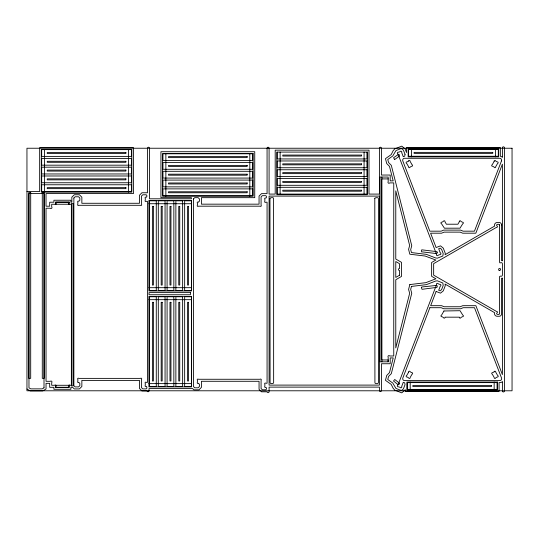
<?xml version="1.0" encoding="UTF-8"?>
<svg xmlns="http://www.w3.org/2000/svg" width="539" height="539" viewBox="0 0 539 539"><rect width="100%" height="100%" fill="white"/><g stroke="black" fill="none" stroke-linecap="round" stroke-linejoin="round"><path stroke-width="0.81" d="M388.174 361.804L388.174 357.128A0.95 0.95 0 0 1 388.356 355.794A0.95 0.95 0 0 1 389.684 355.976L393.753 355.976L393.753 182.896L389.684 182.896A0.95 0.95 0 0 1 388.356 183.071A0.95 0.95 0 0 1 388.174 181.744L388.174 177.055L380.042 177.055L380.042 361.81L388.174 361.81L388.174 359.951L381.902 359.951A0.95 0.95 0 0 0 381.437 359.688L381.437 179.177A0.95 0.95 0 0 0 381.902 178.914L388.174 178.914M26.95 191.534L39.657 191.534L39.657 147.605L133.47 147.605L133.47 193.555L46.031 193.555L46.031 206.208L49.676 206.208L49.676 202.226L53.907 202.226L53.907 200.238L70.879 200.238L70.879 202.226L71.842 202.226L71.842 197.2L74.288 194.754L79.401 194.754L81.854 197.2L81.854 203.277L139.48 203.277L139.48 195.212L141.925 192.76L147.491 192.76L147.491 148.238A1.011 1.011 0 0 1 148.501 147.228A1.011 1.011 0 0 1 149.512 148.238L149.512 198.797L191.412 198.797L191.412 197.665L160.932 197.665L160.932 151.715L254.745 151.715L254.745 197.665L201.424 197.665L201.424 204.166L259.057 204.166L259.057 196.102L261.503 193.649L267.068 193.649L267.068 148.238A1.011 1.011 0 0 1 268.078 147.228A1.011 1.011 0 0 1 269.089 148.238L269.089 194.087L275.193 194.087L275.193 150.159L369.006 150.159L369.006 194.087L379.416 194.087L379.416 148.238A1.011 1.011 0 0 1 380.426 147.228A1.011 1.011 0 0 1 381.437 148.238L381.437 175.04L390.196 175.04L390.196 180.875L393.174 180.875L389.488 166.376L386.712 163.533L385.473 158.655L391.199 154.605L393.16 150.698L394.784 148.838L401.791 146.143L405.085 148.838L406.521 152.564L406.521 147.477L500.333 147.477L500.333 156.256A4.009 4.009 0 0 1 502.402 157.314L502.409 147.929A1.011 1.011 0 0 1 503.413 146.824A1.011 1.011 0 0 1 504.423 147.929L504.423 390.943A1.011 1.011 0 0 1 503.413 391.954A1.011 1.011 0 0 1 502.402 390.943L502.402 381.612A4.009 4.009 0 0 1 500.684 382.562L499.087 382.562L499.087 391.408L405.274 391.408L405.274 389.67L401.791 392.857L394.784 390.162L393.16 388.302L391.199 384.395L385.473 380.345L386.712 375.467L389.488 372.624L393.227 357.916L390.196 357.916L390.196 363.744L381.437 363.744L381.437 390.553A1.011 1.011 0 0 1 380.426 391.563A1.011 1.011 0 0 1 379.416 390.553L379.416 387.123L269.089 387.123L269.089 391.678A0.95 0.95 0 0 1 268.2 392.628A0.95 0.95 0 0 1 267.203 391.806L261.503 391.806L259.057 389.36L259.057 381.289L201.424 381.289L201.424 387.366L198.979 389.818L193.865 389.818L192.598 388.552L149.007 388.552L149.007 390.788A0.95 0.95 0 0 1 148.124 391.732A0.95 0.95 0 0 1 147.12 390.916L141.925 390.916L139.48 388.471L139.48 380.399L81.854 380.399L81.854 386.476L79.401 388.929L74.288 388.929L72.664 387.305L70.879 387.305L70.879 389.293L53.907 389.293L53.907 387.305L49.676 387.305L49.676 383.33L46.031 383.33L46.031 389.003L42.756 390.89L30.224 390.89L26.95 389.003M148.912 203.729L191.507 203.729M148.912 287.685L191.507 287.685M148.912 299.671L191.507 299.671M148.912 383.62L191.507 383.62M495.402 148.899L495.402 156.856M494.155 382.03L494.155 389.987M411.452 148.899L411.452 156.856M410.206 382.03L410.206 389.987M381.902 177.061L381.902 361.804M366.985 152.18L366.985 158.944L277.214 158.944L277.214 152.18M364.074 152.092L364.074 194.687M280.125 152.092L280.125 194.687M249.813 153.642L249.813 196.243M165.864 153.642L165.864 196.243M128.538 149.539L128.538 192.133M44.589 149.539L44.589 192.133M73.863 198.035L73.863 385.641L75.123 386.908L78.566 386.908L79.833 385.641L79.833 383.384L78.802 382.36A0.68 0.68 0 0 1 77.838 382.36A0.68 0.68 0 0 1 77.838 381.39L77.838 379.341A0.68 0.68 0 0 1 77.838 378.378A0.68 0.68 0 0 1 78.802 378.378L140.538 378.378A0.68 0.68 0 0 1 141.501 378.378A0.68 0.68 0 0 1 141.501 379.341L141.501 387.629L142.768 388.895L146.204 388.895L146.837 388.262L146.837 387.002L146.21 386.369A0.68 0.68 0 0 1 145.267 386.315A0.68 0.68 0 0 1 145.287 385.372L145.281 383.323A0.68 0.68 0 0 1 145.281 382.36A0.68 0.68 0 0 1 146.244 382.36L147.491 382.36L147.491 201.323L146.244 201.323A0.68 0.68 0 0 1 145.281 201.323A0.68 0.68 0 0 1 145.281 200.353L145.281 198.305A0.68 0.68 0 0 1 145.267 197.362A0.68 0.68 0 0 1 146.21 197.308L146.837 196.681L146.837 195.414L146.204 194.781L142.768 194.781L141.501 196.048L141.501 204.335A0.68 0.68 0 0 1 141.501 205.298A0.68 0.68 0 0 1 140.538 205.298L78.802 205.298A0.68 0.68 0 0 1 77.838 205.298A0.68 0.68 0 0 1 77.838 204.335L77.838 202.287A0.68 0.68 0 0 1 77.838 201.323A0.68 0.68 0 0 1 78.802 201.323L79.833 200.292L79.833 198.035L78.566 196.775L75.123 196.775L73.863 198.035M193.434 198.925L193.434 386.53L194.7 387.797L198.143 387.797L199.403 386.53L199.403 384.273L198.379 383.249A0.68 0.68 0 0 1 197.415 383.249A0.68 0.68 0 0 1 197.415 382.286L197.415 380.231A0.68 0.68 0 0 1 197.415 379.267A0.68 0.68 0 0 1 198.379 379.267L260.115 379.267A0.68 0.68 0 0 1 261.078 379.267A0.68 0.68 0 0 1 261.078 380.231L261.078 388.518L262.338 389.785L265.781 389.785L266.414 389.151L266.414 387.891L265.781 387.258A0.68 0.68 0 0 1 264.844 387.211A0.68 0.68 0 0 1 264.858 386.261L264.858 384.213A0.68 0.68 0 0 1 264.858 383.249A0.68 0.68 0 0 1 265.821 383.249L267.068 383.249L267.068 202.213L265.821 202.213A0.68 0.68 0 0 1 264.858 202.213A0.68 0.68 0 0 1 264.858 201.242L264.858 199.194A0.68 0.68 0 0 1 264.844 198.251A0.68 0.68 0 0 1 265.788 198.197L266.414 197.57L266.414 196.304L265.781 195.67L262.338 195.67L261.078 196.937L261.078 205.224A0.68 0.68 0 0 1 261.078 206.188A0.68 0.68 0 0 1 260.115 206.188L198.379 206.188A0.68 0.68 0 0 1 197.415 206.188A0.68 0.68 0 0 1 197.415 205.224L197.415 203.176A0.68 0.68 0 0 1 197.415 202.213A0.68 0.68 0 0 1 198.379 202.213L199.403 201.188L199.403 198.925L198.143 197.665L194.7 197.665L193.434 198.925M499.586 224.938L499.586 262.345L499.963 262.897L500.623 262.783A1.193 1.193 0 0 1 502.402 263.827L502.402 275.045A1.193 1.193 0 0 1 500.603 276.076L499.592 276.48L499.586 313.853C499.586 314.864 495.395 314.688 496.85 312.923A0.768 0.768 0 0 0 497.409 311.993A0.768 0.768 0 0 0 496.486 311.434L433.652 275.153L433.652 263.638L496.486 227.357A0.768 0.768 0 0 0 497.409 226.798A0.768 0.768 0 0 0 496.85 225.868C495.442 224.291 499.168 223.611 499.586 224.938M501.607 224.938L501.607 260.633A3.214 3.214 0 0 1 502.402 260.842L502.402 164.152L475.836 233.198L462.718 233.198L460.165 232.134L444.109 232.134L441.556 233.198L430.6 233.198L436.118 247.536L440.504 245.851L443.274 248.108L445.288 253.343L445.079 254.704L494.667 226.07A2.621 2.621 0 0 1 497.113 222.519L499.188 222.519A2.419 2.419 0 0 1 501.607 224.938M437.223 252.178L437.075 253.229L436.502 253.579L422.205 251.881C420.966 252.764 421.094 248.91 422.441 249.907L436.691 251.605L437.223 252.178M394.346 159.187L394.817 159.456L399.453 156.101L399.183 154.498L398.476 154.37L393.591 157.718L394.353 159.146M399.635 383.317C399.082 387.123 395.107 381.625 393.854 381.369L393.531 380.938L394.757 379.51L399.635 383.317M421.363 287.449L422.01 289.315L436.691 287.395C437.661 287.199 437.304 285.293 436.462 285.421L421.801 286.984L421.37 287.408M269.965 198.285L270.079 382.562C269.709 384.071 273.906 383.903 273.644 382.636L273.59 198.648C273.974 197.153 270.531 197.523 269.972 198.237M374.794 198.285L374.915 382.562C374.517 384.024 378.816 384.031 378.425 382.562L378.425 198.648C378.688 197.213 375.515 197.537 374.8 198.237M405.018 154.295L404.735 156.142L403.273 156.701L401.683 152.577A0.937 0.937 0 0 0 401.339 151.304A0.937 0.937 0 0 0 400.066 151.648L398.55 152.227A0.937 0.937 0 0 0 397.371 152.833A0.937 0.937 0 0 0 397.971 154.006L436.543 254.273A0.937 0.937 0 0 0 436.886 255.547A0.937 0.937 0 0 0 438.167 255.203L439.683 254.624A0.937 0.937 0 0 0 440.855 254.017A0.937 0.937 0 0 0 440.255 252.845L438.672 248.722L440.134 248.156L441.582 249.335L443.206 253.566L442.836 255.998L437.385 258.174L435.687 257.979L426.369 254.354L411.439 252.582L410.678 249.57L411.756 245.75L391.314 165.358L388.538 162.508L387.777 159.504L392.776 155.96L395.976 150.543L401.42 148.454L403.388 150.064L405.018 154.295M409.822 284.572L408.589 289.456L409.667 293.277L395.774 347.904L395.774 279.754L401.494 276.426L401.494 262.358L395.774 259.037L395.774 190.887L409.667 245.514L408.589 249.335L409.822 254.213L425.089 256.032L435.856 260.034L431.631 262.473L431.631 276.318L435.889 278.778L425.877 282.665L409.822 284.572M411.439 286.418L410.678 289.43L411.756 293.25L391.314 373.642L388.538 376.491L387.777 379.496L392.776 383.04L395.976 388.457L401.42 390.546L403.388 388.936L405.018 384.705L404.735 382.858L403.273 382.299L401.683 386.423A0.937 0.937 0 0 1 401.339 387.696A0.937 0.937 0 0 1 400.066 387.352L398.55 386.773A0.937 0.937 0 0 1 397.371 386.167A0.937 0.937 0 0 1 397.971 384.994L436.543 284.727A0.937 0.937 0 0 1 436.886 283.453A0.937 0.937 0 0 1 438.167 283.797L439.683 284.376A0.937 0.937 0 0 1 440.855 284.983A0.937 0.937 0 0 1 440.255 286.155L438.672 290.278L440.134 290.844L441.582 289.665L443.206 285.434L442.836 283.002L437.385 280.826L435.687 281.021L426.369 284.646L411.439 286.418M429.866 307.708L402.842 377.967A1.988 1.988 0 0 0 404.189 380.601L500.172 380.601A1.988 1.988 0 0 0 501.519 377.967L474.495 307.708L463.163 307.708L460.616 308.773L443.752 308.773L441.198 307.708L429.866 307.708M436.118 291.464L430.648 305.687L441.603 305.687L444.156 306.752L460.205 306.752L462.758 305.687L475.883 305.687L502.402 374.618L502.402 278.03A3.214 3.214 0 0 1 501.607 278.232L501.607 313.853A2.419 2.419 0 0 1 499.188 316.272L497.113 316.272A2.621 2.621 0 0 1 494.667 312.721L445.046 284.06L445.288 285.657L443.274 290.892L440.504 293.149L436.118 291.464M501.479 160.918L474.448 231.177L463.122 231.177L460.569 230.113L443.705 230.113L441.151 231.177L429.826 231.177L402.795 160.918A1.988 1.988 0 0 1 404.149 158.284L500.125 158.284A1.988 1.988 0 0 1 501.479 160.918M459.343 221.711L457.894 224.217L446.38 224.217L444.931 221.711A0.768 0.768 0 0 0 444.379 220.774A0.768 0.768 0 0 0 443.442 221.334L441.899 222.223A0.768 0.768 0 0 0 440.949 222.755A0.768 0.768 0 0 0 441.495 223.705L444.432 228.199L459.989 228.179L462.785 223.705A0.768 0.768 0 0 0 463.324 222.755A0.768 0.768 0 0 0 462.374 222.223L460.832 221.334A0.768 0.768 0 0 0 459.895 220.774A0.768 0.768 0 0 0 459.343 221.711M494.169 161.383L492.235 164.739A0.768 0.768 0 0 0 491.709 165.682A0.768 0.768 0 0 0 492.653 166.214L494.175 167.11A0.768 0.768 0 0 0 495.105 167.676A0.768 0.768 0 0 0 495.671 166.746L497.605 163.391A0.768 0.768 0 0 0 498.137 162.448A0.768 0.768 0 0 0 497.194 161.916L495.664 161.013A0.768 0.768 0 0 0 494.735 160.454A0.768 0.768 0 0 0 494.169 161.383M408.65 372.139L406.716 375.494A0.768 0.768 0 0 0 406.177 376.438A0.768 0.768 0 0 0 407.127 376.977L408.656 377.873A0.768 0.768 0 0 0 409.586 378.432A0.768 0.768 0 0 0 410.145 377.502L412.086 374.147A0.768 0.768 0 0 0 412.604 373.204A0.768 0.768 0 0 0 411.668 372.671L410.145 371.775A0.768 0.768 0 0 0 409.216 371.209A0.768 0.768 0 0 0 408.65 372.139M443.954 310.99L441.535 315.18A0.768 0.768 0 0 0 440.996 316.13A0.768 0.768 0 0 0 441.946 316.662L443.489 317.552A0.768 0.768 0 0 0 444.419 318.111A0.768 0.768 0 0 0 444.978 317.175L459.383 317.175A0.768 0.768 0 0 0 459.942 318.111A0.768 0.768 0 0 0 460.872 317.552L462.415 316.662A0.768 0.768 0 0 0 463.372 316.13A0.768 0.768 0 0 0 462.826 315.18L460.043 310.707L443.954 310.99M408.616 161.013L407.08 161.916A0.768 0.768 0 0 0 406.136 162.448A0.768 0.768 0 0 0 406.669 163.391L408.609 166.746A0.768 0.768 0 0 0 409.175 167.676A0.768 0.768 0 0 0 410.098 167.11L411.621 166.214A0.768 0.768 0 0 0 412.564 165.682A0.768 0.768 0 0 0 412.039 164.739L410.105 161.383A0.768 0.768 0 0 0 409.539 160.454A0.768 0.768 0 0 0 408.616 161.013M494.223 371.775L492.693 372.671A0.768 0.768 0 0 0 491.757 373.204A0.768 0.768 0 0 0 492.275 374.147L494.216 377.502A0.768 0.768 0 0 0 494.775 378.432A0.768 0.768 0 0 0 495.705 377.873L497.241 376.977A0.768 0.768 0 0 0 498.184 376.438A0.768 0.768 0 0 0 497.652 375.494L495.712 372.139A0.768 0.768 0 0 0 495.146 371.209A0.768 0.768 0 0 0 494.223 371.775M399.473 275.267L395.774 277.417L395.774 261.523L399.473 263.672L399.473 268.462A1.011 1.011 0 0 0 398.462 269.473A1.011 1.011 0 0 0 399.473 270.484L399.473 275.267M44.009 387.837L42.217 388.868L30.763 388.868L28.971 387.837L28.971 193.555L44.009 193.555L44.009 387.837M512.05 148.238L26.95 148.238L26.95 390.788L512.05 390.788L512.05 148.238M498.683 148.899L408.164 148.899L408.164 156.856L498.683 156.856L498.683 148.899M498.312 149.498L408.542 149.498L408.542 156.263L498.312 156.263L498.312 149.498M131.819 149.539L41.308 149.539L41.308 192.133L131.819 192.133L131.819 149.539M131.449 149.626L41.678 149.626L41.678 156.391L131.449 156.391L131.449 149.626M367.355 152.092L276.844 152.092L276.844 194.687L367.355 194.687L367.355 152.092M492.761 152.382L414.093 152.382L414.093 153.372L492.761 153.372L492.761 152.382M125.897 152.51L47.237 152.51L47.237 153.507L125.897 153.507L125.897 152.51M253.094 153.642L162.583 153.642L162.583 196.243L253.094 196.243L253.094 153.642M252.724 153.736L162.953 153.736L162.953 160.501L252.724 160.501L252.724 153.736M361.433 155.064L282.773 155.064L282.773 156.061L361.433 156.061L361.433 155.064M247.172 156.62L168.512 156.62L168.512 157.617L247.172 157.617L247.172 156.62M131.449 158.412L41.678 158.412L41.678 165.177L131.449 165.177L131.449 158.412M366.985 160.966L277.214 160.966L277.214 167.73L366.985 167.73L366.985 160.966M125.897 161.296L47.237 161.296L47.237 162.293L125.897 162.293L125.897 161.296M252.724 162.522L162.953 162.522L162.953 169.286L252.724 169.286L252.724 162.522M361.433 163.856L282.773 163.856L282.773 164.846L361.433 164.846L361.433 163.856M247.172 165.406L168.512 165.406L168.512 166.403L247.172 166.403L247.172 165.406M131.449 167.198L41.678 167.198L41.678 173.962L131.449 173.962L131.449 167.198M366.985 169.751L277.214 169.751L277.214 176.516L366.985 176.516L366.985 169.751M125.897 170.081L47.237 170.081L47.237 171.079L125.897 171.079L125.897 170.081M252.724 171.308L162.953 171.308L162.953 178.072L252.724 178.072L252.724 171.308M361.433 172.635L282.773 172.635L282.773 173.632L361.433 173.632L361.433 172.635M247.172 174.191L168.512 174.191L168.512 175.188L247.172 175.188L247.172 174.191M131.449 175.983L41.678 175.983L41.678 182.748L131.449 182.748L131.449 175.983M366.985 178.537L277.214 178.537L277.214 185.301L366.985 185.301L366.985 178.537M125.897 178.867L47.237 178.867L47.237 179.864L125.897 179.864L125.897 178.867M252.724 180.093L162.953 180.093L162.953 186.858L252.724 186.858L252.724 180.093M361.433 181.421L282.773 181.421L282.773 182.418L361.433 182.418L361.433 181.421M247.172 182.977L168.512 182.977L168.512 183.974L247.172 183.974L247.172 182.977M131.449 184.769L41.678 184.769L41.678 191.534L131.449 191.534L131.449 184.769M366.985 187.323L277.214 187.323L277.214 194.087L366.985 194.087L366.985 187.323M125.897 187.653L47.237 187.653L47.237 188.65L125.897 188.65L125.897 187.653M252.724 188.879L162.953 188.879L162.953 195.644L252.724 195.644L252.724 188.879M361.433 190.206L282.773 190.206L282.773 191.204L361.433 191.204L361.433 190.206M247.172 191.763L168.512 191.763L168.512 192.76L247.172 192.76L247.172 191.763M30.696 192.362L28.803 192.362L28.803 378.338L30.696 378.338L30.696 192.362M44.178 192.362L42.285 192.362L42.285 378.338L44.178 378.338L44.178 192.362M379.416 196.108L269.089 196.108L269.089 385.102L379.416 385.102L379.416 196.108M191.507 200.447L148.912 200.447L148.912 290.966L191.507 290.966L191.507 200.447M156.276 200.818L149.512 200.818L149.512 290.595L156.276 290.595L156.276 200.818M165.062 200.818L158.298 200.818L158.298 290.595L165.062 290.595L165.062 200.818M173.848 200.818L167.083 200.818L167.083 290.595L173.848 290.595L173.848 200.818M182.633 200.818L175.869 200.818L175.869 290.595L182.633 290.595L182.633 200.818M191.412 200.818L184.655 200.818L184.655 290.595L191.412 290.595L191.412 200.818M69.255 202.058L55.524 202.058L55.524 204.247L69.255 204.247L69.255 202.058M68.857 202.26L55.928 202.26L55.928 202.907A0.95 0.95 0 0 1 55.928 204.247A0.95 0.95 0 0 1 54.587 204.247L51.697 204.247L51.697 206.888A0.95 0.95 0 0 1 51.697 208.229A0.95 0.95 0 0 1 50.356 208.229L46.031 208.229L46.031 381.309L50.356 381.309A0.95 0.95 0 0 1 51.697 381.309A0.95 0.95 0 0 1 51.697 382.643L51.697 385.284L54.587 385.284A0.95 0.95 0 0 1 55.928 385.284A0.95 0.95 0 0 1 55.928 386.625L55.928 387.271L68.857 387.271L68.857 386.625A0.95 0.95 0 0 1 68.857 385.284A0.95 0.95 0 0 1 70.198 385.284L71.842 385.284L71.842 204.247L70.198 204.247A0.95 0.95 0 0 1 68.857 204.247A0.95 0.95 0 0 1 68.857 202.907L68.857 202.26M73.27 203.648L71.377 203.648L71.377 385.884L73.27 385.884L73.27 203.648M153.393 206.376L152.396 206.376L152.396 285.043L153.393 285.043L153.393 206.376M162.178 206.376L161.181 206.376L161.181 285.043L162.178 285.043L162.178 206.376M170.957 206.376L169.967 206.376L169.967 285.043L170.957 285.043L170.957 206.376M179.743 206.376L178.753 206.376L178.753 285.043L179.743 285.043L179.743 206.376M188.529 206.376L187.538 206.376L187.538 285.043L188.529 285.043L188.529 206.376M190.402 292.616L149.007 292.616L149.007 294.739L190.402 294.739L190.402 292.616M191.507 296.389L148.912 296.389L148.912 386.901L191.507 386.901L191.507 296.389M156.276 296.76L149.512 296.76L149.512 386.53L156.276 386.53L156.276 296.76M165.062 296.76L158.298 296.76L158.298 386.53L165.062 386.53L165.062 296.76M173.848 296.76L167.083 296.76L167.083 386.53L173.848 386.53L173.848 296.76M182.633 296.76L175.869 296.76L175.869 386.53L182.633 386.53L182.633 296.76M191.412 296.76L184.655 296.76L184.655 386.53L191.412 386.53L191.412 296.76M153.393 302.312L152.396 302.312L152.396 380.972L153.393 380.972L153.393 302.312M162.178 302.312L161.181 302.312L161.181 380.972L162.178 380.972L162.178 302.312M170.957 302.312L169.967 302.312L169.967 380.972L170.957 380.972L170.957 302.312M179.743 302.312L178.753 302.312L178.753 380.972L179.743 380.972L179.743 302.312M188.529 302.312L187.538 302.312L187.538 380.972L188.529 380.972L188.529 302.312M497.436 382.03L406.925 382.03L406.925 389.987L497.436 389.987L497.436 382.03M497.066 382.623L407.295 382.623L407.295 389.387L497.066 389.387L497.066 382.623M69.255 385.284L55.524 385.284L55.524 387.474L69.255 387.474L69.255 385.284M491.514 385.513L412.854 385.513L412.854 386.503L491.514 386.503L491.514 385.513M499.114 270.295A0.997 0.997 0 0 0 500.61 269.433A0.997 0.997 0 0 0 499.114 268.57A0.997 0.997 0 0 0 499.114 270.295"/></g></svg>
